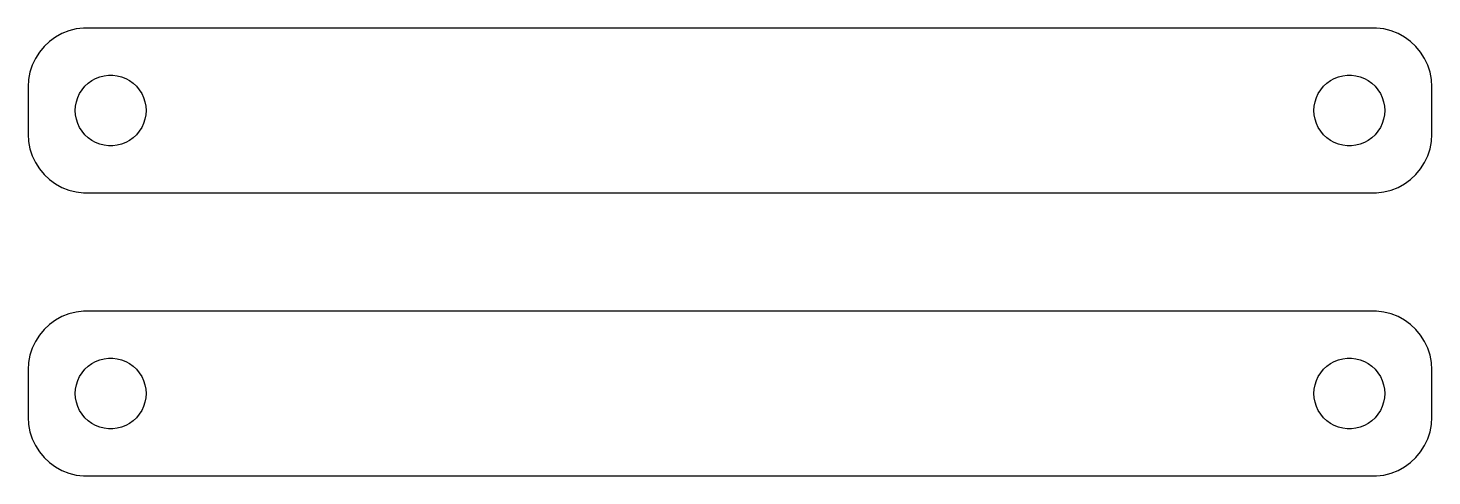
# Model space of a CAD drawing. Header units: metres. Extents: x -60 to 60, y 41 to 79.
import ezdxf

# ---------------------------------------------------------------- set-up
doc = ezdxf.new("R2010")
doc.units = ezdxf.units.M

msp = doc.modelspace()

# ---------------------------------------------------------------- linework, layer by layer
for p, q in [((-56.0451, 78.7553), (-56.6289, 78.5241)), ((-55.4369, 78.9114), (-56.0451, 78.7553)), ((-54.8139, 78.9901), (-55.4369, 78.9114)), ((54.8139, 78.9901), (-54.8139, 78.9901)), ((55.4369, 78.9114), (54.8139, 78.9901)), ((56.0451, 78.7553), (55.4369, 78.9114)), ((56.6289, 78.5241), (56.0451, 78.7553)), ((-58.1448, 77.4227), (-58.5451, 76.9389)), ((-57.6871, 77.8526), (-58.1448, 77.4227)), ((-57.1791, 78.2216), (-57.6871, 77.8526)), ((-56.6289, 78.5241), (-57.1791, 78.2216)), ((57.1791, 78.2216), (56.6289, 78.5241)), ((57.6871, 77.8526), (57.1791, 78.2216)), ((58.1448, 77.4227), (57.6871, 77.8526)), ((58.5451, 76.9389), (58.1448, 77.4227)), ((-58.8815, 76.4088), (-59.1489, 75.8406)), ((-58.5451, 76.9389), (-58.8815, 76.4088)), ((58.8815, 76.4088), (58.5451, 76.9389)), ((59.1489, 75.8406), (58.8815, 76.4088)), ((-59.3429, 75.2434), (-59.4606, 74.6267)), ((-59.1489, 75.8406), (-59.3429, 75.2434)), ((-53.0621, 74.9469), (-52.6884, 74.9941)), ((-52.6884, 74.9941), (-52.3116, 74.9941)), ((-52.3116, 74.9941), (-51.9379, 74.9469)), ((51.9379, 74.9469), (52.3116, 74.9941)), ((52.3116, 74.9941), (52.6884, 74.9941)), ((52.6884, 74.9941), (53.0621, 74.9469)), ((59.3429, 75.2434), (59.1489, 75.8406)), ((59.4606, 74.6267), (59.3429, 75.2434)), ((-59.4606, 74.6267), (-59.5, 74)), ((-59.5, 74), (-59.5, 70)), ((-54.927, 73.7634), (-54.6869, 74.0536)), ((-54.6869, 74.0536), (-54.4123, 74.3115)), ((-54.4123, 74.3115), (-54.1075, 74.533)), ((-54.1075, 74.533), (-53.7773, 74.7145)), ((-53.7773, 74.7145), (-53.427, 74.8532)), ((-53.427, 74.8532), (-53.0621, 74.9469)), ((-51.9379, 74.9469), (-51.5729, 74.8532)), ((-51.5729, 74.8532), (-51.2227, 74.7145)), ((-51.2227, 74.7145), (-50.8925, 74.533)), ((-50.8925, 74.533), (-50.5877, 74.3115)), ((-50.5877, 74.3115), (-50.3131, 74.0536)), ((-50.3131, 74.0536), (-50.0729, 73.7634)), ((50.0729, 73.7634), (50.3131, 74.0536)), ((50.3131, 74.0536), (50.5877, 74.3115)), ((50.5877, 74.3115), (50.8925, 74.533)), ((50.8925, 74.533), (51.2227, 74.7145)), ((51.2227, 74.7145), (51.5729, 74.8532)), ((51.5729, 74.8532), (51.9379, 74.9469)), ((53.0621, 74.9469), (53.427, 74.8532)), ((53.427, 74.8532), (53.7773, 74.7145)), ((53.7773, 74.7145), (54.1075, 74.533)), ((54.1075, 74.533), (54.4123, 74.3115)), ((54.4123, 74.3115), (54.6869, 74.0536)), ((54.6869, 74.0536), (54.927, 73.7634)), ((59.5, 74), (59.4606, 74.6267)), ((59.5, 70), (59.5, 74)), ((-55.4763, 72.376), (-55.4057, 72.7461)), ((-55.4057, 72.7461), (-55.2893, 73.1044)), ((-55.2893, 73.1044), (-55.1289, 73.4453)), ((-55.1289, 73.4453), (-54.927, 73.7634)), ((-50.0729, 73.7634), (-49.8711, 73.4453)), ((-49.8711, 73.4453), (-49.7107, 73.1044)), ((-49.7107, 73.1044), (-49.5942, 72.7461)), ((-49.5942, 72.7461), (-49.5237, 72.376)), ((49.5237, 72.376), (49.5942, 72.7461)), ((49.5942, 72.7461), (49.7107, 73.1044)), ((49.7107, 73.1044), (49.8711, 73.4453)), ((49.8711, 73.4453), (50.0729, 73.7634)), ((54.927, 73.7634), (55.1289, 73.4453)), ((55.1289, 73.4453), (55.2893, 73.1044)), ((55.2893, 73.1044), (55.4057, 72.7461)), ((55.4057, 72.7461), (55.4763, 72.376)), ((-55.5, 72), (-55.4763, 72.376)), ((-55.4763, 71.624), (-55.5, 72)), ((-55.4057, 71.2539), (-55.4763, 71.624)), ((-49.5237, 71.624), (-49.5942, 71.2539)), ((-49.5237, 72.376), (-49.5, 72)), ((-49.5, 72), (-49.5237, 71.624)), ((49.5, 72), (49.5237, 72.376)), ((49.5237, 71.624), (49.5, 72)), ((49.5942, 71.2539), (49.5237, 71.624)), ((55.4763, 71.624), (55.4057, 71.2539)), ((55.4763, 72.376), (55.5, 72)), ((55.5, 72), (55.4763, 71.624)), ((-55.2893, 70.8956), (-55.4057, 71.2539)), ((-55.1289, 70.5547), (-55.2893, 70.8956)), ((-54.927, 70.2366), (-55.1289, 70.5547)), ((-54.6869, 69.9464), (-54.927, 70.2366)), ((-50.0729, 70.2366), (-50.3131, 69.9464)), ((-49.8711, 70.5547), (-50.0729, 70.2366)), ((-49.7107, 70.8956), (-49.8711, 70.5547)), ((-49.5942, 71.2539), (-49.7107, 70.8956)), ((49.7107, 70.8956), (49.5942, 71.2539)), ((49.8711, 70.5547), (49.7107, 70.8956)), ((50.0729, 70.2366), (49.8711, 70.5547)), ((50.3131, 69.9464), (50.0729, 70.2366)), ((54.927, 70.2366), (54.6869, 69.9464)), ((55.1289, 70.5547), (54.927, 70.2366)), ((55.2893, 70.8956), (55.1289, 70.5547)), ((55.4057, 71.2539), (55.2893, 70.8956)), ((-59.5, 70), (-59.4606, 69.3733)), ((-59.4606, 69.3733), (-59.3429, 68.7566)), ((-54.4123, 69.6885), (-54.6869, 69.9464)), ((-54.1075, 69.467), (-54.4123, 69.6885)), ((-53.7773, 69.2855), (-54.1075, 69.467)), ((-53.427, 69.1468), (-53.7773, 69.2855)), ((-53.0621, 69.0531), (-53.427, 69.1468)), ((-52.6884, 69.0059), (-53.0621, 69.0531)), ((-51.9379, 69.0531), (-52.3116, 69.0059)), ((-51.5729, 69.1468), (-51.9379, 69.0531)), ((-51.2227, 69.2855), (-51.5729, 69.1468)), ((-50.8925, 69.467), (-51.2227, 69.2855)), ((-50.5877, 69.6885), (-50.8925, 69.467)), ((-50.3131, 69.9464), (-50.5877, 69.6885)), ((50.5877, 69.6885), (50.3131, 69.9464)), ((50.8925, 69.467), (50.5877, 69.6885)), ((51.2227, 69.2855), (50.8925, 69.467)), ((51.5729, 69.1468), (51.2227, 69.2855)), ((51.9379, 69.0531), (51.5729, 69.1468)), ((52.3116, 69.0059), (51.9379, 69.0531)), ((53.0621, 69.0531), (52.6884, 69.0059)), ((53.427, 69.1468), (53.0621, 69.0531)), ((53.7773, 69.2855), (53.427, 69.1468)), ((54.1075, 69.467), (53.7773, 69.2855)), ((54.4123, 69.6885), (54.1075, 69.467)), ((54.6869, 69.9464), (54.4123, 69.6885)), ((59.3429, 68.7566), (59.4606, 69.3733)), ((59.4606, 69.3733), (59.5, 70)), ((-59.3429, 68.7566), (-59.1489, 68.1594)), ((-59.1489, 68.1594), (-58.8815, 67.5912)), ((-52.3116, 69.0059), (-52.6884, 69.0059)), ((52.6884, 69.0059), (52.3116, 69.0059)), ((58.8815, 67.5912), (59.1489, 68.1594)), ((59.1489, 68.1594), (59.3429, 68.7566)), ((-58.8815, 67.5912), (-58.5451, 67.0611)), ((-58.5451, 67.0611), (-58.1448, 66.5773)), ((58.1448, 66.5773), (58.5451, 67.0611)), ((58.5451, 67.0611), (58.8815, 67.5912)), ((-58.1448, 66.5773), (-57.6871, 66.1474)), ((-57.6871, 66.1474), (-57.1791, 65.7784)), ((-57.1791, 65.7784), (-56.6289, 65.4759)), ((-56.6289, 65.4759), (-56.0451, 65.2447)), ((56.0451, 65.2447), (56.6289, 65.4759)), ((56.6289, 65.4759), (57.1791, 65.7784)), ((57.1791, 65.7784), (57.6871, 66.1474)), ((57.6871, 66.1474), (58.1448, 66.5773)), ((-56.0451, 65.2447), (-55.4369, 65.0886)), ((-55.4369, 65.0886), (-54.8139, 65.0099)), ((-54.8139, 65.0099), (54.8139, 65.0099)), ((54.8139, 65.0099), (55.4369, 65.0886)), ((55.4369, 65.0886), (56.0451, 65.2447)), ((-56.0451, 54.7553), (-56.6289, 54.5241)), ((-55.4369, 54.9114), (-56.0451, 54.7553)), ((-54.8139, 54.9901), (-55.4369, 54.9114)), ((54.8139, 54.9901), (-54.8139, 54.9901)), ((55.4369, 54.9114), (54.8139, 54.9901)), ((56.0451, 54.7553), (55.4369, 54.9114)), ((56.6289, 54.5241), (56.0451, 54.7553)), ((-57.6871, 53.8526), (-58.1448, 53.4227)), ((-57.1791, 54.2216), (-57.6871, 53.8526)), ((-56.6289, 54.5241), (-57.1791, 54.2216)), ((57.1791, 54.2216), (56.6289, 54.5241)), ((57.6871, 53.8526), (57.1791, 54.2216)), ((58.1448, 53.4227), (57.6871, 53.8526)), ((-58.8815, 52.4088), (-59.1489, 51.8406)), ((-58.5451, 52.9389), (-58.8815, 52.4088)), ((-58.1448, 53.4227), (-58.5451, 52.9389)), ((58.5451, 52.9389), (58.1448, 53.4227)), ((58.8815, 52.4088), (58.5451, 52.9389)), ((59.1489, 51.8406), (58.8815, 52.4088)), ((-59.3429, 51.2434), (-59.4606, 50.6267)), ((-59.1489, 51.8406), (-59.3429, 51.2434)), ((59.3429, 51.2434), (59.1489, 51.8406)), ((59.4606, 50.6267), (59.3429, 51.2434)), ((-59.4606, 50.6267), (-59.5, 50)), ((-59.5, 50), (-59.5, 46)), ((-54.927, 49.7634), (-54.6869, 50.0536)), ((-54.6869, 50.0536), (-54.4123, 50.3115)), ((-54.4123, 50.3115), (-54.1075, 50.533)), ((-54.1075, 50.533), (-53.7773, 50.7145)), ((-53.7773, 50.7145), (-53.427, 50.8532)), ((-53.427, 50.8532), (-53.0621, 50.9469)), ((-53.0621, 50.9469), (-52.6884, 50.9941)), ((-52.6884, 50.9941), (-52.3116, 50.9941)), ((-52.3116, 50.9941), (-51.9379, 50.9469)), ((-51.9379, 50.9469), (-51.5729, 50.8532)), ((-51.5729, 50.8532), (-51.2227, 50.7145)), ((-51.2227, 50.7145), (-50.8925, 50.533)), ((-50.8925, 50.533), (-50.5877, 50.3115)), ((-50.5877, 50.3115), (-50.3131, 50.0536)), ((-50.3131, 50.0536), (-50.0729, 49.7634)), ((50.0729, 49.7634), (50.3131, 50.0536)), ((50.3131, 50.0536), (50.5877, 50.3115)), ((50.5877, 50.3115), (50.8925, 50.533)), ((50.8925, 50.533), (51.2227, 50.7145)), ((51.2227, 50.7145), (51.5729, 50.8532)), ((51.5729, 50.8532), (51.9379, 50.9469)), ((51.9379, 50.9469), (52.3116, 50.9941)), ((52.3116, 50.9941), (52.6884, 50.9941)), ((52.6884, 50.9941), (53.0621, 50.9469)), ((53.0621, 50.9469), (53.427, 50.8532)), ((53.427, 50.8532), (53.7773, 50.7145)), ((53.7773, 50.7145), (54.1075, 50.533)), ((54.1075, 50.533), (54.4123, 50.3115)), ((54.4123, 50.3115), (54.6869, 50.0536)), ((54.6869, 50.0536), (54.927, 49.7634)), ((59.5, 50), (59.4606, 50.6267)), ((59.5, 46), (59.5, 50)), ((-55.4057, 48.7461), (-55.2893, 49.1044)), ((-55.2893, 49.1044), (-55.1289, 49.4453)), ((-55.1289, 49.4453), (-54.927, 49.7634)), ((-50.0729, 49.7634), (-49.8711, 49.4453)), ((-49.8711, 49.4453), (-49.7107, 49.1044)), ((-49.7107, 49.1044), (-49.5942, 48.7461)), ((49.5942, 48.7461), (49.7107, 49.1044)), ((49.7107, 49.1044), (49.8711, 49.4453)), ((49.8711, 49.4453), (50.0729, 49.7634)), ((54.927, 49.7634), (55.1289, 49.4453)), ((55.1289, 49.4453), (55.2893, 49.1044)), ((55.2893, 49.1044), (55.4057, 48.7461)), ((-55.5, 48), (-55.4763, 48.376)), ((-55.4763, 47.624), (-55.5, 48)), ((-55.4763, 48.376), (-55.4057, 48.7461)), ((-55.4057, 47.2539), (-55.4763, 47.624)), ((-49.5942, 48.7461), (-49.5237, 48.376)), ((-49.5237, 47.624), (-49.5942, 47.2539)), ((-49.5237, 48.376), (-49.5, 48)), ((-49.5, 48), (-49.5237, 47.624)), ((49.5, 48), (49.5237, 48.376)), ((49.5237, 47.624), (49.5, 48)), ((49.5237, 48.376), (49.5942, 48.7461)), ((49.5942, 47.2539), (49.5237, 47.624)), ((55.4057, 48.7461), (55.4763, 48.376)), ((55.4763, 47.624), (55.4057, 47.2539)), ((55.4763, 48.376), (55.5, 48)), ((55.5, 48), (55.4763, 47.624)), ((-55.2893, 46.8956), (-55.4057, 47.2539)), ((-55.1289, 46.5547), (-55.2893, 46.8956)), ((-54.927, 46.2366), (-55.1289, 46.5547)), ((-49.8711, 46.5547), (-50.0729, 46.2366)), ((-49.7107, 46.8956), (-49.8711, 46.5547)), ((-49.5942, 47.2539), (-49.7107, 46.8956)), ((49.7107, 46.8956), (49.5942, 47.2539)), ((49.8711, 46.5547), (49.7107, 46.8956)), ((50.0729, 46.2366), (49.8711, 46.5547)), ((55.1289, 46.5547), (54.927, 46.2366)), ((55.2893, 46.8956), (55.1289, 46.5547)), ((55.4057, 47.2539), (55.2893, 46.8956)), ((-59.5, 46), (-59.4606, 45.3733)), ((-59.4606, 45.3733), (-59.3429, 44.7566)), ((-54.6869, 45.9464), (-54.927, 46.2366)), ((-54.4123, 45.6885), (-54.6869, 45.9464)), ((-54.1075, 45.467), (-54.4123, 45.6885)), ((-53.7773, 45.2855), (-54.1075, 45.467)), ((-53.427, 45.1468), (-53.7773, 45.2855)), ((-51.2227, 45.2855), (-51.5729, 45.1468)), ((-50.8925, 45.467), (-51.2227, 45.2855)), ((-50.5877, 45.6885), (-50.8925, 45.467)), ((-50.3131, 45.9464), (-50.5877, 45.6885)), ((-50.0729, 46.2366), (-50.3131, 45.9464)), ((50.3131, 45.9464), (50.0729, 46.2366)), ((50.5877, 45.6885), (50.3131, 45.9464)), ((50.8925, 45.467), (50.5877, 45.6885)), ((51.2227, 45.2855), (50.8925, 45.467)), ((51.5729, 45.1468), (51.2227, 45.2855)), ((53.7773, 45.2855), (53.427, 45.1468)), ((54.1075, 45.467), (53.7773, 45.2855)), ((54.4123, 45.6885), (54.1075, 45.467)), ((54.6869, 45.9464), (54.4123, 45.6885)), ((54.927, 46.2366), (54.6869, 45.9464)), ((59.3429, 44.7566), (59.4606, 45.3733)), ((59.4606, 45.3733), (59.5, 46)), ((-59.3429, 44.7566), (-59.1489, 44.1594)), ((-59.1489, 44.1594), (-58.8815, 43.5912)), ((-53.0621, 45.0531), (-53.427, 45.1468)), ((-52.6884, 45.0059), (-53.0621, 45.0531)), ((-52.3116, 45.0059), (-52.6884, 45.0059)), ((-51.9379, 45.0531), (-52.3116, 45.0059)), ((-51.5729, 45.1468), (-51.9379, 45.0531)), ((51.9379, 45.0531), (51.5729, 45.1468)), ((52.3116, 45.0059), (51.9379, 45.0531)), ((52.6884, 45.0059), (52.3116, 45.0059)), ((53.0621, 45.0531), (52.6884, 45.0059)), ((53.427, 45.1468), (53.0621, 45.0531)), ((58.8815, 43.5912), (59.1489, 44.1594)), ((59.1489, 44.1594), (59.3429, 44.7566)), ((-58.8815, 43.5912), (-58.5451, 43.0611)), ((-58.5451, 43.0611), (-58.1448, 42.5773)), ((58.1448, 42.5773), (58.5451, 43.0611)), ((58.5451, 43.0611), (58.8815, 43.5912)), ((-58.1448, 42.5773), (-57.6871, 42.1474)), ((-57.6871, 42.1474), (-57.1791, 41.7784)), ((-57.1791, 41.7784), (-56.6289, 41.4759)), ((56.6289, 41.4759), (57.1791, 41.7784)), ((57.1791, 41.7784), (57.6871, 42.1474)), ((57.6871, 42.1474), (58.1448, 42.5773)), ((-56.6289, 41.4759), (-56.0451, 41.2447)), ((-56.0451, 41.2447), (-55.4369, 41.0886)), ((-55.4369, 41.0886), (-54.8139, 41.0099)), ((-54.8139, 41.0099), (54.8139, 41.0099)), ((54.8139, 41.0099), (55.4369, 41.0886)), ((55.4369, 41.0886), (56.0451, 41.2447)), ((56.0451, 41.2447), (56.6289, 41.4759))]:
    msp.add_line(p, q)

doc.saveas('drawing.dxf')
